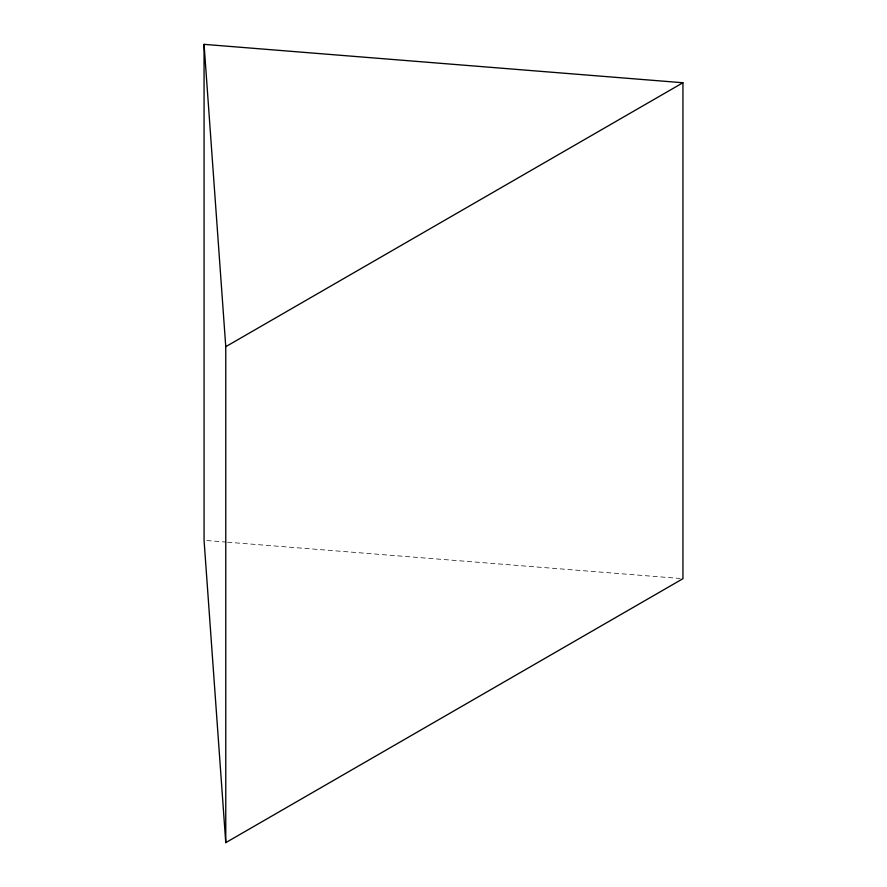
<?xml version="1.0" encoding="UTF-8"?>
<svg xmlns="http://www.w3.org/2000/svg" width="887" height="887" viewBox="0 0 887 887"><rect width="100%" height="100%" fill="white"/><g stroke="black" fill="none" stroke-linecap="round" stroke-linejoin="round"><path stroke-width="0.67" stroke-dasharray="4.43 3.33" d="M206.826 540.538L226.141 542.09M227.527 542.201L680.174 578.479"/><path stroke-width="1.33" d="M225.764 842.65L225.764 346.684L682.935 82.746L682.935 578.701L225.764 842.65L204.065 540.316L204.065 44.35L682.935 82.746M204.065 44.35L225.764 346.684"/></g></svg>
